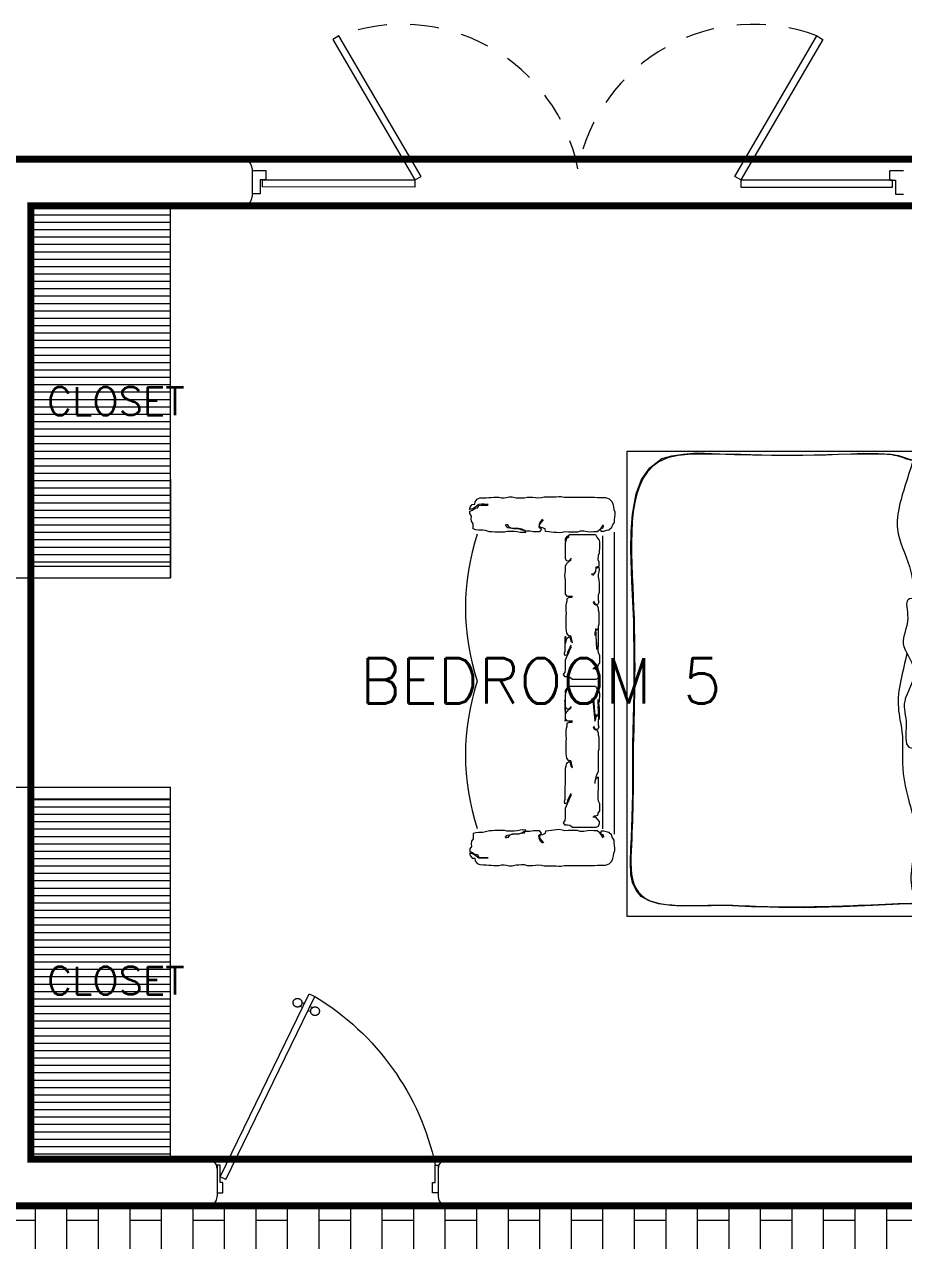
# Model space of a CAD drawing. Header units: metres. Extents: x 14 to 11050, y -346 to 476.
# Drawn here: x 136.04 to 139.82, y -200.08 to -194.85 of the extents above; entities that cross this region are included whole.
import ezdxf

# ---------------------------------------------------------------- set-up
doc = ezdxf.new("R2010")
doc.units = ezdxf.units.M
doc.linetypes.add('0', pattern=[0])
doc.linetypes.add('HIDDEN2', pattern=[0.1875, 0.125, -0.0625])
doc.layers.get('0').update_dxf_attribs({"color": 250, "linetype": '0', "lineweight": 20})
for name, color, linetype, lineweight in [('A-DOOR', 35, 'Continuous', 5), ('A-WALL', 250, 'Continuous', 20), ('baños', 140, 'Continuous', 0), ('closets', 253, 'Continuous', 0), ('MOBILIARIOS', 252, 'Continuous', 0), ('piso', 253, 'Continuous', 0), ('textos', 7, 'Continuous', 0)]:
    doc.layers.add(name, color=color, linetype=linetype, lineweight=lineweight)
doc.layers.add('hatch piso', color=253, linetype='Continuous', lineweight=0, transparency=0.7)
doc.layers.add('REVESTIMIENTO EXTERIOR', color=7, linetype='Continuous', lineweight=5, true_color=0xffdebd)
doc.styles.get("Standard").update_dxf_attribs({"font": 'arial.ttf', "height": 0.1875})

# ---------------------------------------------------------------- blocks, each defined once
blk = doc.blocks.new('puerta 1.00')
at = {"layer": 'A-DOOR'}
for p, q in [((-0.15, -0.0125), (-0.9369, -0.3949)), ((-0.1376, -0.038), (-0.9245, -0.4204)), ((-0.1376, -0.038), (-0.15, -0.0125)), ((-0.8946, -0.3743), (-0.8996, -0.3641)), ((-0.8777, -0.3661), (-0.8826, -0.3559)), ((-0.9369, -0.3949), (-0.9245, -0.4204)), ((-0.8822, -0.3998), (-0.8772, -0.4101)), ((-0.8653, -0.3916), (-0.8603, -0.4018))]:
    blk.add_line(p, q, dxfattribs=at)
for points in [[(-0.08, 0), (-0.08, -0.025), (-0.125, -0.025), (-0.125, -0.0125), (-0.2, -0.0125), (-0.2, 0), (-0.08, 0)], [(-0.08, -0.95), (-0.08, -0.925), (-0.125, -0.925), (-0.125, -0.9375), (-0.2, -0.9375), (-0.2, -0.95), (-0.08, -0.95)]]:
    blk.add_lwpolyline(points, dxfattribs=at)
blk.add_arc((0.0366, 0.1602), 1.1229, 211.1336, 257.8343, dxfattribs=at)
for points in [[(-0.8982, -0.3642), (-0.9033, -0.3642), (-0.912, -0.3591), (-0.917, -0.3504), (-0.917, -0.3403), (-0.912, -0.3316), (-0.9033, -0.3265), (-0.8932, -0.3265), (-0.8844, -0.3316), (-0.8794, -0.3403), (-0.8794, -0.3504), (-0.8844, -0.3591), (-0.8932, -0.3642), (-0.8982, -0.3642)], [(-0.8617, -0.4394), (-0.8667, -0.4394), (-0.8754, -0.4344), (-0.8805, -0.4256), (-0.8805, -0.4156), (-0.8754, -0.4068), (-0.8667, -0.4018), (-0.8566, -0.4018), (-0.8479, -0.4068), (-0.8428, -0.4156), (-0.8428, -0.4257), (-0.8479, -0.4344), (-0.8566, -0.4394), (-0.8617, -0.4394)]]:
    blk.add_open_spline(points, degree=2, dxfattribs=at)
blk = doc.blocks.new('A$Ca7b09788')
at = {"layer": 'A-DOOR'}
for p, q in [((0, 0.1006), (0.06, 0.1006)), ((0.035, 0.0606), (0.035, 0.0006)), ((0.06, 0.0606), (0.035, 0.0606)), ((0.06, 0.0606), (0.06, 0.1006)), ((2.8, 0.1), (2.74, 0.1)), ((2.74, 0.06), (2.74, 0.1)), ((2.74, 0.06), (2.765, 0.06)), ((2.765, 0.06), (2.765, 0)), ((0.035, 0.0006), (0, 0.0006)), ((2.765, 0), (2.8, 0))]:
    blk.add_line(p, q, dxfattribs=at)
for points in [[(0.3471, 0.6649), (0.7, 0.0604), (0.7261, 0.0757), (0.3732, 0.6802)], [(2.4529, 0.6649), (2.1, 0.0604), (2.0739, 0.0757), (2.4268, 0.6802)], [(0.0446, 0.0606), (0.7, 0.0604), (0.7, 0.0301), (0.0446, 0.0303)], [(2.7524, 0.06), (2.1, 0.0602), (2.1, 0.0299), (2.7524, 0.0297)]]:
    blk.add_lwpolyline(points, close=True, dxfattribs=at)
at = {"layer": 'A-DOOR', "linetype": 'HIDDEN2'}
for centre, start, end in [((0.6447, -0.0402), 11.1544, 110.647), ((2.1553, -0.0402), 69.353, 168.8456)]:
    blk.add_arc(centre, 0.7699, start, end, dxfattribs=at)
blk = doc.blocks.new('PL BASE 1N NASAS 09')
at = {"layer": 'closets', "transparency": 33554687}
h = blk.add_hatch(dxfattribs=at)
h.set_pattern_fill('LINE', color=256, scale=0.01, angle=180)
h.set_pattern_definition([(180, (-441.877485, -2857.39924), (-4e-18, -0.03175), [])])
h.paths.add_polyline_path([(-105.7315, -35.4497), (-105.7315, -36.9997), (-105.1315, -36.9997), (-105.1315, -35.4497)])
h = blk.add_hatch(dxfattribs=at)
h.set_pattern_fill('LINE', color=256, scale=0.01, angle=180)
h.set_pattern_definition([(180, (-441.88125, -2859.913363), (-4e-18, -0.03175), [])])
h.paths.add_polyline_path([(-105.7315, -37.9997), (-105.7315, -39.5497), (-105.1315, -39.5497), (-105.1315, -37.9997)])
at = {"layer": 'A-WALL'}
for p, q in [((-105.991, -35.2497), (-104.821, -35.2497)), ((-104.781, -35.2897), (-104.781, -35.4097)), ((-105.731, -35.4497), (-104.821, -35.4497)), ((-105.731, -37.0497), (-105.731, -35.4497)), ((-105.841, -37.0497), (-105.731, -37.0497)), ((-105.841, -37.9497), (-105.731, -37.9497)), ((-105.731, -39.5497), (-105.731, -37.9497)), ((-105.731, -38.4247), (-105.731, -38.4747)), ((-105.731, -39.4997), (-105.731, -39.5497)), ((-104.971, -39.5497), (-105.731, -39.5497)), ((-104.931, -39.5897), (-104.931, -39.7097)), ((-103.981, -39.5897), (-103.981, -39.7097)), ((-101.071, -39.5497), (-103.941, -39.5497)), ((-104.971, -39.7497), (-105.8815, -39.7497)), ((-100.1211, -39.7497), (-103.941, -39.7497))]:
    blk.add_line(p, q, dxfattribs=at)
for centre, start, end in [((-104.821, -35.2897), 0, 90), ((-104.821, -35.4097), 270, 0), ((-104.971, -39.5897), 0, 90), ((-103.941, -39.5897), 90, 180), ((-104.971, -39.7097), 270, 0), ((-103.941, -39.7097), 180, 270)]:
    blk.add_arc(centre, 0.04, start, end, dxfattribs=at)
at = {"layer": 'closets', "transparency": 33554687}
for p, q in [((-105.131, -37.0497), (-105.131, -35.4497)), ((-105.131, -36.6247), (-105.131, -37.0497)), ((-105.7315, -36.9997), (-105.131, -36.9997)), ((-105.7315, -37.0497), (-105.131, -37.0497)), ((-105.7315, -37.9497), (-105.131, -37.9497)), ((-105.131, -39.5497), (-105.131, -37.9497)), ((-105.7315, -37.9997), (-105.131, -37.9997))]:
    blk.add_line(p, q, dxfattribs=at)
at = {"layer": 'piso'}
for p, q in [((-101.941, -35.2497), (-104.821, -35.2497)), ((-104.971, -39.7497), (-103.941, -39.7497))]:
    blk.add_line(p, q, dxfattribs=at)
at = {"color": 1}
blk.add_blockref('A$Ca7b09788', (-104.781, -35.3991), dxfattribs=at)
at = {"layer": 'A-DOOR', "xscale": -1, "rotation": 90}
blk.add_blockref('puerta 1.00', (-104.931, -39.7747), dxfattribs=at)
at = {"layer": 'baños', "linetype": 'Continuous'}
for tag, p in [('MODELNUMBER', (-121.6562, -54.8273)), ('TRADENAME', (-121.6562, -54.8273)), ('PRODUCT', (-121.6562, -54.8274)), ('MATERIAL', (-121.6562, -54.8274))]:
    blk.add_attdef(tag, p, '', height=0.0000254, rotation=359.9999, dxfattribs=at)
at = {"layer": 'textos'}
for s, insert, char_height, width, attachment_point in [('\\pxqc;{\\Fromans|c0;\\H0.8x;CLOSET\\H1.25x; }', (-103.6641, -36.3498), 0.15, 3.405477, 9), ('{\\Fromans|c0; BEDROOM 5}', (-104.4508, -37.5905), 0.195, 3.404877, 7), ('\\pxqc;{\\Fromans|c0;\\H0.8x;CLOSET\\H1.25x; }', (-103.6641, -38.8416), 0.15, 3.405477, 9)]:
    blk.add_mtext(s, dxfattribs=dict(at, insert=insert, char_height=char_height, width=width, attachment_point=attachment_point))
blk = doc.blocks.new('A$Ca3ef8f56')
at = {"layer": 'MOBILIARIOS'}
for p, q in [((0.0032, 0.1527), (0.0032, 1.4519)), ((0.0532, 0.1694), (0.0532, 1.4284))]:
    blk.add_line(p, q, dxfattribs=at)
for points in [[(0.6249, 1.5324), (0.6212, 1.5434), (0.6126, 1.5544), (0.6016, 1.5556), (0.6004, 1.5666), (0.5906, 1.5776), (0.5796, 1.5825), (0.5637, 1.5837), (0.5527, 1.5837), (0.5417, 1.5849), (0.5307, 1.5849), (0.5197, 1.5862), (0.4977, 1.5862), (0.4867, 1.5837), (0.4757, 1.5837), (0.4647, 1.5849), (0.4537, 1.5874), (0.4402, 1.5874), (0.4231, 1.5837), (0.4121, 1.5837), (0.4011, 1.5825), (0.3889, 1.5825), (0.3766, 1.5862), (0.3534, 1.5862), (0.3412, 1.5849), (0.3302, 1.5837), (0.3143, 1.5849), (0.3033, 1.5874), (0.2519, 1.5874), (0.2409, 1.5886), (0.2299, 1.5886), (0.2177, 1.5862), (0.0868, 1.5862), (0.0746, 1.5849), (0.0391, 1.5849), (0.0245, 1.5788), (0.0122, 1.5678), (0.0086, 1.5568), (0.0061, 1.5446), (0.0037, 1.5336), (0, 1.5226), (0, 1.5116), (0.0012, 1.5006), (0.0024, 1.4884), (0.0024, 1.4774), (0.011, 1.4652), (0.0147, 1.4542), (0.0257, 1.4445), (0.0367, 1.442), (0.0477, 1.4383), (0.0587, 1.4383), (0.0611, 1.4493), (0.0501, 1.4542), (0.0477, 1.464)], [(0.4708, 1.4664), (0.4622, 1.4554), (0.4512, 1.4542), (0.4341, 1.4506), (0.4231, 1.4506), (0.4109, 1.4493), (0.3999, 1.4457), (0.3876, 1.4457), (0.3828, 1.4347), (0.395, 1.4335), (0.4072, 1.4347), (0.4194, 1.4371), (0.4317, 1.4383), (0.4635, 1.4383), (0.4745, 1.4359), (0.516, 1.4359), (0.527, 1.4371), (0.5381, 1.4371), (0.5552, 1.442), (0.5674, 1.4445), (0.5845, 1.4445), (0.5968, 1.4457), (0.6078, 1.4493), (0.609, 1.4603), (0.609, 1.4713), (0.6151, 1.4823), (0.6175, 1.4933), (0.6163, 1.5043), (0.6224, 1.5153), (0.6224, 1.5263), (0.6114, 1.53), (0.6004, 1.5385), (0.5894, 1.5397), (0.5845, 1.5507), (0.5735, 1.552), (0.5442, 1.552)], [(0.5442, 1.5544), (0.5613, 1.5556), (0.5723, 1.5556), (0.5845, 1.5544), (0.5955, 1.5458), (0.6065, 1.5373), (0.6175, 1.5348), (0.6212, 1.5348)], [(0.0501, 1.4677), (0.0563, 1.4567), (0.0636, 1.4457), (0.0758, 1.4371), (0.0905, 1.4371), (0.1064, 1.4359), (0.1174, 1.4371), (0.1333, 1.4396), (0.1492, 1.4396), (0.1602, 1.4359), (0.1981, 1.4359), (0.2152, 1.4371), (0.2262, 1.4347), (0.2385, 1.4322), (0.2507, 1.4335), (0.2617, 1.4347), (0.2727, 1.4359), (0.2837, 1.4371), (0.2972, 1.4383), (0.2996, 1.4493), (0.3106, 1.4542), (0.3216, 1.4567), (0.3241, 1.4677), (0.3143, 1.4787), (0.3069, 1.4884)], [(0.3106, 1.4909), (0.3204, 1.4799), (0.3253, 1.4689), (0.3265, 1.4579), (0.3155, 1.4481), (0.3228, 1.4371), (0.3497, 1.4371), (0.3656, 1.4396), (0.3779, 1.4396), (0.3889, 1.4408), (0.3999, 1.4481), (0.4133, 1.4518), (0.4402, 1.4518), (0.4525, 1.4554), (0.4598, 1.4664), (0.4696, 1.4689)], [(0.0946, 1.3772), (0.0844, 1.3772), (0.0759, 1.3874), (0.0673, 1.3976), (0.0673, 1.4078), (0.0708, 1.4181), (0.081, 1.4232), (0.1822, 1.4232), (0.1924, 1.4146), (0.2026, 1.4129), (0.2129, 1.4129), (0.2197, 1.4027), (0.2129, 1.3925), (0.2112, 1.3806), (0.2112, 1.3397), (0.2078, 1.3294), (0.2026, 1.3192), (0.1975, 1.309), (0.1941, 1.2988), (0.189, 1.2885), (0.1856, 1.2817)], [(0.0844, 1.234), (0.0844, 1.2238), (0.081, 1.2135), (0.0708, 1.205), (0.0708, 1.2579), (0.0725, 1.2715), (0.0725, 1.2988), (0.0708, 1.309), (0.0656, 1.3192), (0.0656, 1.3516), (0.0725, 1.3618), (0.0742, 1.372), (0.0844, 1.3737), (0.0895, 1.3737)], [(0.189, 1.2766), (0.1924, 1.2868), (0.1992, 1.2971), (0.2026, 1.3073), (0.2044, 1.3175), (0.2146, 1.3209), (0.2163, 1.3107), (0.2129, 1.3005), (0.2129, 1.2476), (0.2112, 1.2374), (0.2112, 1.1675), (0.2095, 1.1573), (0.2061, 1.1471), (0.1958, 1.1385), (0.1907, 1.1488), (0.189, 1.159), (0.1822, 1.1658)], [(0.0929, 0.9903), (0.0878, 1.0005), (0.0776, 1.0039), (0.0708, 1.0141), (0.0708, 1.0244), (0.069, 1.0346), (0.069, 1.0857), (0.0708, 1.0959), (0.0708, 1.1829), (0.0776, 1.1948), (0.081, 1.205), (0.0827, 1.2152), (0.0861, 1.2272), (0.0861, 1.2289)], [(0.1822, 1.1641), (0.1856, 1.1471), (0.189, 1.1368), (0.1992, 1.1351), (0.2061, 1.1249), (0.2078, 1.1147), (0.2095, 1.1028), (0.2095, 1.0499), (0.2078, 1.0397), (0.2095, 1.0295), (0.2095, 1.0056), (0.2078, 0.9954), (0.2044, 0.9852), (0.2044, 0.9749), (0.1941, 0.9698), (0.1839, 0.9698), (0.1822, 0.9664), (0.2026, 0.9664), (0.2112, 0.9562), (0.2112, 0.8965), (0.2129, 0.8863), (0.2146, 0.8761), (0.2129, 0.9659), (0.2112, 0.9556), (0.2112, 0.9352), (0.2061, 0.925), (0.1958, 0.9147), (0.1873, 0.9079)], [(0.0946, 0.8761), (0.0861, 0.9659), (0.081, 0.9556), (0.0793, 0.9454), (0.069, 0.9403), (0.0673, 0.9505), (0.069, 0.9607), (0.0708, 0.8727), (0.0708, 0.8829), (0.069, 0.8965), (0.0673, 0.9085), (0.0673, 0.9494), (0.0708, 0.9613), (0.0708, 0.9818), (0.069, 0.992), (0.0742, 1.0022), (0.0844, 1.0005), (0.0878, 0.9903), (0.0895, 0.9869)], [(0.2112, 0.8449), (0.2112, 0.8346), (0.2044, 0.8244), (0.1941, 0.8159), (0.0827, 0.8159), (0.0759, 0.8295), (0.0673, 0.8397), (0.0656, 0.85), (0.0656, 0.8602), (0.0673, 0.8704), (0.0673, 0.8806), (0.0708, 0.8909), (0.0725, 0.9079), (0.069, 0.9181), (0.069, 0.9386), (0.081, 0.9403), (0.0827, 0.959), (0.0895, 0.8693), (0.0998, 0.871), (0.0981, 0.8744)], [(0.1873, 0.9028), (0.1958, 0.913), (0.2061, 0.9147), (0.2112, 0.9045), (0.2112, 0.8517), (0.2095, 0.8414), (0.2061, 0.8312), (0.1958, 0.8244)], [(0.0946, 0.74), (0.0844, 0.74), (0.0759, 0.7502), (0.0673, 0.7604), (0.0673, 0.7707), (0.0708, 0.7809), (0.081, 0.786), (0.1822, 0.786), (0.1924, 0.7775), (0.2026, 0.7758), (0.2129, 0.7758), (0.2197, 0.7656), (0.2129, 0.7553), (0.2112, 0.7434), (0.2112, 0.7025), (0.2078, 0.6923), (0.2026, 0.6821), (0.1975, 0.6718), (0.1941, 0.6616), (0.189, 0.6514), (0.1856, 0.6446)], [(0.0844, 0.5968), (0.0844, 0.5866), (0.081, 0.5764), (0.0708, 0.5679), (0.0708, 0.6207), (0.0725, 0.6343), (0.0725, 0.6616), (0.0708, 0.6718), (0.0656, 0.6821), (0.0656, 0.7144), (0.0725, 0.7247), (0.0742, 0.7349), (0.0844, 0.7366), (0.0895, 0.7366)], [(0.189, 0.6394), (0.1924, 0.6497), (0.1992, 0.6599), (0.2026, 0.6701), (0.2044, 0.6803), (0.2146, 0.6838), (0.2163, 0.6735), (0.2129, 0.6633), (0.2129, 0.6105), (0.2112, 0.6002), (0.2112, 0.6304), (0.2095, 0.6201), (0.2061, 0.6099), (0.1958, 0.6014), (0.1907, 0.6116), (0.189, 0.6218), (0.1822, 0.6287)], [(0.0929, 0.4531), (0.0878, 0.4633), (0.0776, 0.4668), (0.0708, 0.477), (0.0708, 0.4872), (0.069, 0.4974), (0.069, 0.5486), (0.0708, 0.5588), (0.0708, 0.6457), (0.0776, 0.6576), (0.081, 0.5679), (0.0827, 0.5781), (0.0861, 0.59), (0.0861, 0.5917)], [(0.1822, 0.627), (0.1856, 0.6099), (0.189, 0.5997), (0.1992, 0.598), (0.2061, 0.5878), (0.2078, 0.5775), (0.2095, 0.5656), (0.2095, 0.5128), (0.2078, 0.5025), (0.2095, 0.4923), (0.2095, 0.4685), (0.2078, 0.4582), (0.2044, 0.448), (0.2044, 0.4378), (0.1941, 0.4327), (0.1839, 0.4327), (0.1822, 0.4293), (0.2026, 0.4293), (0.2112, 0.419), (0.2112, 0.3594), (0.2129, 0.3492), (0.2146, 0.3389), (0.2129, 0.3287), (0.2112, 0.3185), (0.2112, 0.298), (0.2061, 0.2878), (0.1958, 0.2776), (0.1873, 0.2708)], [(0.0946, 0.3389), (0.0861, 0.3287), (0.081, 0.3185), (0.0793, 0.3083), (0.069, 0.3031), (0.0673, 0.3134), (0.069, 0.3236), (0.0708, 0.3355), (0.0708, 0.3457), (0.069, 0.3594), (0.0673, 0.3713), (0.0673, 0.4122), (0.0708, 0.4241), (0.0708, 0.4446), (0.069, 0.4548), (0.0742, 0.465), (0.0844, 0.4633), (0.0878, 0.4531), (0.0895, 0.4497)], [(0.2112, 0.1926), (0.2112, 0.1824), (0.2044, 0.1721), (0.1941, 0.1636), (0.0827, 0.1636), (0.0759, 0.1772), (0.0673, 0.1875), (0.0656, 0.1977), (0.0656, 0.223), (0.0673, 0.2333), (0.0673, 0.2435), (0.0708, 0.2537), (0.0725, 0.2708), (0.069, 0.281), (0.069, 0.3014), (0.081, 0.3031), (0.0827, 0.3219), (0.0895, 0.3321), (0.0998, 0.3338), (0.0981, 0.3372)], [(0.1873, 0.2656), (0.1958, 0.2759), (0.2061, 0.2776), (0.2112, 0.2673), (0.2112, 0.1994), (0.2095, 0.1892), (0.2061, 0.179), (0.1958, 0.1721)], [(0.6249, 0.0562), (0.6212, 0.0452), (0.6126, 0.0342), (0.6016, 0.033), (0.6004, 0.022), (0.5906, 0.011), (0.5796, 0.0061), (0.5637, 0.0049), (0.5527, 0.0049), (0.5417, 0.0037), (0.5307, 0.0037), (0.5197, 0.0024), (0.4977, 0.0024), (0.4867, 0.0049), (0.4757, 0.0049), (0.4647, 0.0037), (0.4537, 0.0012), (0.4402, 0.0012), (0.4231, 0.0049), (0.4121, 0.0049), (0.4011, 0.0061), (0.3889, 0.0061), (0.3766, 0.0024), (0.3534, 0.0024), (0.3412, 0.0037), (0.3302, 0.0049), (0.3143, 0.0037), (0.3033, 0.0012), (0.2519, 0.0012), (0.2409, 0), (0.2299, 0), (0.2177, 0.0024), (0.0868, 0.0024), (0.0746, 0.0037), (0.0391, 0.0037), (0.0245, 0.0098), (0.0122, 0.0208), (0.0086, 0.0318), (0.0061, 0.044), (0.0037, 0.055), (0, 0.066), (0, 0.077), (0.0012, 0.088), (0.0024, 0.1002), (0.0024, 0.1112), (0.011, 0.1234), (0.0147, 0.1344), (0.0257, 0.1441), (0.0367, 0.1466), (0.0477, 0.1503), (0.0587, 0.1503), (0.0611, 0.1393), (0.0501, 0.1344), (0.0477, 0.1246)], [(0.0501, 0.1209), (0.0563, 0.1319), (0.0636, 0.1429), (0.0758, 0.1515), (0.0905, 0.1515), (0.1064, 0.1527), (0.1174, 0.1515), (0.1333, 0.149), (0.1492, 0.149), (0.1602, 0.1527), (0.1981, 0.1527), (0.2152, 0.1515), (0.2262, 0.1539), (0.2385, 0.1564), (0.2507, 0.1551), (0.2617, 0.1539), (0.2727, 0.1527), (0.2837, 0.1515), (0.2972, 0.1503), (0.2996, 0.1393), (0.3106, 0.1344), (0.3216, 0.1319), (0.3241, 0.1209), (0.3143, 0.1099), (0.3069, 0.1002)], [(0.3106, 0.0977), (0.3204, 0.1087), (0.3253, 0.1197), (0.3265, 0.1307), (0.3155, 0.1405), (0.3228, 0.1515), (0.3497, 0.1515), (0.3656, 0.149), (0.3779, 0.149), (0.3889, 0.1478), (0.3999, 0.1405), (0.4133, 0.1368), (0.4402, 0.1368), (0.4525, 0.1332), (0.4598, 0.1222), (0.4696, 0.1197)], [(0.4708, 0.1222), (0.4622, 0.1332), (0.4512, 0.1344), (0.4341, 0.138), (0.4231, 0.138), (0.4109, 0.1393), (0.3999, 0.1429), (0.3876, 0.1429), (0.3828, 0.1539), (0.395, 0.1551), (0.4072, 0.1539), (0.4194, 0.1515), (0.4317, 0.1503), (0.4635, 0.1503), (0.4745, 0.1527), (0.516, 0.1527), (0.527, 0.1515), (0.5381, 0.1515), (0.5552, 0.1466), (0.5674, 0.1441), (0.5845, 0.1441), (0.5968, 0.1429), (0.6078, 0.1393), (0.609, 0.1283), (0.609, 0.1173), (0.6151, 0.1063), (0.6175, 0.0953), (0.6163, 0.0843), (0.6224, 0.0733), (0.6224, 0.0623), (0.6114, 0.0586), (0.6004, 0.0501), (0.5894, 0.0489), (0.5845, 0.0379), (0.5735, 0.0366), (0.5442, 0.0366)], [(0.5442, 0.0342), (0.5613, 0.033), (0.5723, 0.033), (0.5845, 0.0342), (0.5955, 0.0428), (0.6065, 0.0513), (0.6175, 0.0537), (0.6212, 0.0537)]]:
    blk.add_lwpolyline(points, dxfattribs=at)
for centre in [(-0.3846, 1.1107), (-0.3846, 0.4779)]:
    blk.add_arc(centre, 1.0261, 342.0399, 17.9601, dxfattribs=at)
blk = doc.blocks.new('A$C11dadbfd')
at = {"layer": 'MOBILIARIOS'}
for p, q in [((1.7951, 3.6335), (1.9417, 3.6335)), ((1.9417, 3.4354), (1.9417, 3.6335)), ((1.9417, 0.2292), (1.9417, 0.0311)), ((1.7951, 0.0311), (1.9417, 0.0311))]:
    blk.add_line(p, q, dxfattribs=at)
for points in [[(1.3875, 2.8747), (1.3875, 2.8753), (1.3554, 2.8753), (1.3554, 3.6335), (1.5357, 3.6335, -0.127695), (1.6339, 3.659, -0.007083), (1.6396, 3.6589, -0.52849), (1.8874, 3.4354), (1.9417, 3.4354), (1.9417, 2.8753), (1.8985, 2.8753), (1.8985, 2.8747), (1.8575, 2.8747)], [(1.3875, 0.7899), (1.3875, 0.7893), (1.3554, 0.7893), (1.3554, 0.0311), (1.5357, 0.0311, 0.127695), (1.6339, 0.0056, 0.007083), (1.6396, 0.0057, 0.52849), (1.8874, 0.2292), (1.9417, 0.2292), (1.9417, 0.7893), (1.8985, 0.7893), (1.8985, 0.7899), (1.8575, 0.7899)]]:
    blk.add_lwpolyline(points, format="xyb", close=True, dxfattribs=at)
for points in [[(1.8575, 3.3604), (1.8575, 2.9503), (1.4212, 2.9503), (1.4212, 3.5585), (1.4075, 3.5585), (1.4075, 2.8947), (1.8575, 2.8947), (1.8785, 2.8947), (1.8785, 3.3592), (1.8575, 3.3592), (1.8575, 2.9503)], [(2.1, 0.6774), (2, 0.6774), (2, 2.9774), (2.1, 2.9774)], [(2, 0.8274), (0, 0.8274), (0, 2.8274), (2, 2.8274)], [(1.984, 2.7359), (1.9682, 2.4885), (1.9635, 2.4003), (1.9626, 2.1559), (1.9626, 2.1046), (1.9588, 1.9621), (1.9521, 1.8305), (1.9502, 1.7649), (1.9502, 1.6851), (1.9531, 1.629), (1.9645, 1.5406), (1.973, 1.4728), (1.9778, 1.4138), (1.9778, 1.3179), (1.9787, 1.2798), (1.9806, 1.2181), (1.9854, 1.1031), (1.9911, 1.0261), (1.9891, 0.9459), (1.9853, 0.9108), (1.9758, 0.8889), (1.9549, 0.8709), (1.9112, 0.8566), (1.8349, 0.8461), (1.7418, 0.8423), (1.6153, 0.8461), (1.5089, 0.8519), (1.4612, 0.8557), (1.4108, 0.8576), (1.3776, 0.8604), (1.3377, 0.869), (1.3026, 0.8766), (1.276, 0.8814), (1.17, 0.8795), (1.0539, 0.8747), (0.9229, 0.868), (0.7572, 0.8642), (0.652, 0.8656), (0.6118, 0.8673), (0.5341, 0.869), (0.451, 0.8732), (0.4117, 0.874), (0.3599, 0.8723), (0.3114, 0.8723), (0.2345, 0.8715), (0.1881, 0.8741), (0.1337, 0.8816), (0.0936, 0.8942), (0.0593, 0.9134), (0.0376, 0.9402), (0.0225, 0.9728), (0.0159, 1.0071), (0.0134, 1.0607), (0.015, 1.1201), (0.0175, 1.1644), (0.0201, 1.2099), (0.0217, 1.2534), (0.0226, 1.3044), (0.0234, 1.3546), (0.0242, 1.4801), (0.0234, 1.568), (0.0259, 1.6257), (0.0293, 1.7852), (0.0293, 1.9199), (0.0276, 2.0948), (0.02, 2.2676), (0.0158, 2.4048), (0.0166, 2.4826), (0.0225, 2.5565), (0.0376, 2.6436), (0.061, 2.7055), (0.0969, 2.7565), (0.1479, 2.7958), (0.1909, 2.8076), (0.241, 2.8151), (0.2996, 2.8201), (0.3982, 2.8168), (0.4882, 2.8143), (0.5734, 2.8126), (0.6662, 2.8109), (0.813, 2.8126), (0.9075, 2.8143), (0.9605, 2.8169), (1.0157, 2.8185), (1.0776, 2.8177), (1.1319, 2.8152), (1.1657, 2.8093), (1.2083, 2.7943), (1.2234, 2.7901), (1.2384, 2.7968), (1.3036, 2.806), (1.3792, 2.8152), (1.4821, 2.8169), (1.6504, 2.8177), (1.7386, 2.8169), (1.7996, 2.8135), (1.8589, 2.8077), (1.9166, 2.7993), (1.9544, 2.7876), (1.9703, 2.7792), (1.9795, 2.7675), (1.9829, 2.7482)], [(1.8575, 0.3042), (1.8575, 0.7143), (1.4212, 0.7143), (1.4212, 0.1061), (1.4075, 0.1061), (1.4075, 0.7699), (1.8575, 0.7699), (1.8785, 0.7699), (1.8785, 0.3054), (1.8575, 0.3054), (1.8575, 0.7143)]]:
    blk.add_lwpolyline(points, close=True, dxfattribs=at)
for points in [[(1.4304, 3.5585), (1.4304, 2.9503), (1.8667, 2.9503), (1.8667, 3.3604), (1.7881, 3.3604)], [(1.4304, 3.5585), (1.4829, 3.5585)], [(1.4304, 0.1061), (1.4304, 0.7143), (1.8667, 0.7143), (1.8667, 0.3042), (1.7881, 0.3042)], [(1.4304, 0.1061), (1.4829, 0.1061)]]:
    blk.add_lwpolyline(points, dxfattribs=at)
for centre, radius in [((1.6339, 3.4571), 0.1819), ((1.6369, 3.4617), 0.0427), ((1.6339, 0.2076), 0.1819), ((1.6369, 0.2029), 0.0427)]:
    blk.add_circle(centre, radius, dxfattribs=at)
blk.add_arc((1.4035, 2.5972), 0.00932, 64.4366, 168.7327, dxfattribs=at)
for points, knots in [([(0.2769, 2.8152), (0.2379, 2.8116), (-0.0145, 2.7885), (0.0417, 2.1345), (0.031, 1.754), (0.0256, 1.5592)], [0, 0, 0, 0, 0.117685, 0.761841, 1.437924, 1.437924, 1.437924, 1.437924]), ([(1.2536, 0.8837), (1.2536, 0.8837), (1.2536, 0.8837), (1.2536, 0.8837), (1.2553, 0.8836), (1.2902, 0.8837), (1.3601, 0.8633), (1.5319, 0.8551), (1.739, 0.8394), (1.9697, 0.8633), (1.9954, 0.9487), (1.9697, 1.1987), (1.9824, 1.4698), (1.9294, 1.6589), (1.9697, 2.0804), (1.9512, 2.442), (1.9846, 2.7165), (1.9697, 2.8152), (1.5773, 2.8152), (1.391, 2.8152), (1.2491, 2.7954), (1.2358, 2.7954), (1.2203, 2.7835), (1.15, 2.8152), (1.0853, 2.8152), (0.9644, 2.8152)], [2.895366, 2.895366, 2.895366, 2.895366, 2.896475, 3.053535, 3.138588, 3.190252, 3.29358, 3.393683, 3.686394, 3.848283, 3.942303, 4.166996, 4.499824, 4.847407, 5.433591, 5.797126, 6.093613, 6.186669, 6.495546, 6.666013, 6.828452, 7.059973, 7.190877, 7.299822, 7.383928, 7.383928, 7.383928, 7.383928]), ([(1.2291, 2.7899), (1.1753, 2.6231), (1.1344, 2.5006), (1.2193, 2.3428), (1.2306, 2.2415), (1.2306, 2.1954)], [0.0005696, 0.0005696, 0.0005696, 0.0005696, 0.2116189, 0.3895346, 0.5346505, 0.5346505, 0.5346505, 0.5346505]), ([(1.4075, 2.6056), (1.4464, 2.605), (1.5112, 2.604), (1.6052, 2.5604), (1.6633, 2.6386), (1.7368, 2.634), (1.8841, 2.6519), (1.8025, 2.4679), (1.897, 2.3336), (1.8864, 2.1722), (1.9035, 2.0318), (1.8555, 1.9443), (1.8965, 1.8496), (1.8291, 1.879), (1.7823, 1.8902)], [0, 0, 0, 0, 0.125513, 0.209774, 0.279098, 0.385114, 0.440556, 0.579971, 0.776155, 0.956632, 1.067828, 1.221054, 1.242986, 1.352802, 1.352802, 1.352802, 1.352802]), ([(1.3944, 2.599), (1.394, 2.544), (1.3934, 2.4576), (1.4468, 2.3258), (1.3937, 2.2542), (1.409, 2.1981), (1.4099, 2.1812)], [0, 0, 0, 0, 0.1739603, 0.2732689, 0.4204064, 0.4281347, 0.4281347, 0.4281347, 0.4281347]), ([(1.5086, 2.1643), (1.4936, 2.1652), (1.3997, 2.1973), (1.3383, 2.1521), (1.182, 2.2235), (1.2227, 2.0905), (1.1573, 1.9979), (1.271, 1.8818), (1.1717, 1.7569), (1.2106, 1.666), (1.1853, 1.5363), (1.2988, 1.5579), (1.3751, 1.646), (1.4895, 1.5871), (1.6481, 1.5665), (1.5809, 1.7533), (1.589, 1.8781), (1.5321, 2.0442), (1.6164, 2.1034), (1.6483, 2.2197), (1.5711, 2.2057), (1.5086, 2.1643)], [0.483205, 0.483205, 0.483205, 0.483205, 0.53364, 0.686105, 0.79098, 0.874215, 0.993951, 1.121456, 1.272938, 1.391058, 1.496021, 1.56567, 1.671481, 1.841411, 1.931504, 2.070402, 2.301906, 2.427526, 2.537167, 2.607901, 2.719001, 2.719001, 2.719001, 2.719001]), ([(1.553, 2.0189), (1.5739, 2.0076), (1.6095, 1.9913), (1.679, 1.987), (1.7141, 2.0349), (1.8118, 2.0993), (1.774, 1.8858), (1.7853, 1.7674), (1.789, 1.6087), (1.8046, 1.4975), (1.7861, 1.3196), (1.6731, 1.437), (1.5644, 1.4057), (1.4728, 1.4213), (1.4066, 1.4098), (1.36, 1.4401), (1.4229, 1.4926), (1.3851, 1.5575), (1.3867, 1.605), (1.3874, 1.6175)], [0.032571, 0.032571, 0.032571, 0.032571, 0.107712, 0.156224, 0.235226, 0.291111, 0.451247, 0.617718, 0.770472, 0.95788, 1.036962, 1.155398, 1.259301, 1.397905, 1.433881, 1.478271, 1.518706, 1.629903, 1.669516, 1.669516, 1.669516, 1.669516]), ([(1.2013, 1.9598), (1.1864, 1.8804), (1.147, 1.769), (1.1924, 1.5931), (1.1657, 1.4114), (1.2752, 1.1795), (1.1954, 0.98), (1.2439, 0.9003), (1.2553, 0.8837)], [0.780746, 0.780746, 0.780746, 0.780746, 1.031047, 1.138144, 1.338216, 1.638789, 1.87051, 1.932727, 1.932727, 1.932727, 1.932727]), ([(1.3994, 1.4151), (1.3997, 1.3674), (1.4003, 1.2566), (1.3963, 1.1171), (1.3571, 1.0341), (1.3748, 0.9042), (1.4479, 1.0108), (1.5283, 0.9775), (1.6662, 0.9713), (1.7601, 1.0928), (1.8987, 0.9322), (1.8818, 1.1222), (1.8895, 1.2335), (1.8882, 1.3956), (1.8501, 1.5341), (1.834, 1.6702), (1.9144, 1.8144), (1.8189, 1.8044), (1.7843, 1.8013), (1.7818, 1.8011)], [0, 0, 0, 0, 0.152599, 0.305824, 0.413498, 0.490111, 0.57095, 0.695693, 0.751084, 0.933009, 1.04478, 1.135217, 1.336369, 1.489125, 1.623798, 1.783333, 1.909904, 2.000264, 2.007333, 2.007333, 2.007333, 2.007333]), ([(0.0256, 1.5592), (0.0256, 1.4272), (0.0256, 1.2316), (0.0048, 0.935), (0.136, 0.8633), (0.4134, 0.881), (0.6395, 0.8633), (1.0646, 0.8759), (1.1613, 0.8837), (1.2537, 0.8837)], [0, 0, 0, 0, 0.418295, 0.63409, 0.877661, 1.085184, 1.239382, 1.462689, 1.680419, 1.680419, 1.680419, 1.680419])]:
    blk.add_open_spline(points, degree=3, knots=knots, dxfattribs=at)
blk.add_open_spline([(0.9644, 2.8152), (0.6575, 2.8005), (0.4702, 2.816), (0.2769, 2.8152)], degree=3, dxfattribs=at)
blk = doc.blocks.new('PL MUEBLES 1N NASAS 09')
at = {"layer": 'hatch piso'}
h = blk.add_hatch(dxfattribs=at)
h.set_pattern_fill('AR-BRSTD', color=256, scale=0.002, angle=-90)
h.set_pattern_definition([(270, (-8.74588, 232.01007), (0.1354836, -2e-17), []), (0, (-8.74588, 232.01007), (0.1354836, 0.2032), [0.1354836, -0.1354836])])
edge = h.paths.add_edge_path()
edge.add_line((62.3305, 47.2036), (63.1905, 47.2036))
edge.add_arc((63.1905, 47.2436), 0.04, 270, 360)
edge.add_line((63.2305, 47.2436), (63.2305, 48.4136))
edge.add_arc((63.189, 48.413), 0.0415, 0.8553, 101.8251)
edge.add_line((63.1805, 48.4536), (54.5805, 48.4536))
edge.add_line((54.5805, 48.4536), (54.5805, 46.9536))
edge.add_line((54.5805, 46.9536), (55.7774, 46.9536))
edge.add_arc((55.8749, 47.0236), 0.12, 180, 215.6853, ccw=False)
edge.add_line((55.7549, 47.0236), (55.7549, 47.1336))
edge.add_arc((55.8749, 47.1336), 0.12, 89.7148, 179.9994, ccw=False)
edge.add_line((55.8755, 47.2536), (55.9865, 47.2536))
edge.add_arc((55.9849, 47.1336), 0.12, 0, 89.2136, ccw=False)
edge.add_line((56.1049, 47.1336), (56.1049, 47.0236))
edge.add_arc((55.9849, 47.0236), 0.12, -35.6853, 0, ccw=False)
edge.add_line((56.0823, 46.9536), (58.9774, 46.9536))
edge.add_arc((59.0749, 47.0236), 0.12, 180, 215.6853, ccw=False)
edge.add_line((58.9549, 47.0236), (58.9549, 47.1336))
edge.add_arc((59.0749, 47.1336), 0.12, 90, 180, ccw=False)
edge.add_line((59.0749, 47.2536), (59.1849, 47.2536))
edge.add_arc((59.1857, 47.1344), 0.1191, 3.2354, 90.3875, ccw=False)
edge.add_line((59.3046, 47.1412), (59.3049, 47.0236))
edge.add_arc((59.1849, 47.0236), 0.12, 270.357, 360, ccw=False)
edge.add_line((59.1856, 46.9036), (59.0749, 46.9036))
edge.add_arc((59.0749, 47.0236), 0.12, 248.2844, 270, ccw=False)
edge.add_line((59.0305, 46.9121), (59.0305, 45.0351))
edge.add_arc((59.0755, 44.9239), 0.12, 90, 112.0243, ccw=False)
edge.add_line((59.0755, 45.0439), (59.1855, 45.0439))
edge.add_arc((59.1855, 44.9239), 0.12, -0.017, 90.017, ccw=False)
edge.add_line((59.3055, 44.9239), (59.3055, 44.8084))
edge.add_arc((59.1854, 44.8141), 0.1202, 270.0384, 357.2745, ccw=False)
edge.add_line((59.1855, 44.6939), (59.0755, 44.6939))
edge.add_arc((59.0755, 44.8139), 0.12, 247.9757, 270, ccw=False)
edge.add_line((59.0305, 44.7026), (59.0305, 41.2351))
edge.add_arc((59.0755, 41.1239), 0.12, 90, 112.0243, ccw=False)
edge.add_line((59.0755, 41.2439), (59.1855, 41.2439))
edge.add_arc((59.1855, 41.1239), 0.12, 0, 90, ccw=False)
edge.add_line((59.3055, 41.1239), (59.3055, 41.0139))
edge.add_arc((59.1855, 41.0139), 0.12, 270, 360, ccw=False)
edge.add_line((59.1855, 40.8939), (59.0755, 40.8939))
edge.add_arc((59.0755, 41.0139), 0.12, 180, 270, ccw=False)
edge.add_line((58.9555, 41.0139), (58.9555, 41.1239))
edge.add_arc((59.0755, 41.1239), 0.12, 165.6898, 180, ccw=False)
edge.add_line((58.9592, 41.1535), (56.0988, 41.1535))
edge.add_arc((55.9819, 41.1132), 0.1236, -2.1503, 19.0559, ccw=False)
edge.add_line((56.1055, 41.1085), (56.1055, 41.004))
edge.add_arc((55.9855, 41.004), 0.12, 270, 360, ccw=False)
edge.add_line((55.9855, 40.884), (55.8755, 40.884))
edge.add_arc((55.8755, 41.004), 0.12, 180, 270, ccw=False)
edge.add_line((55.7555, 41.004), (55.7555, 41.114))
edge.add_arc((55.8755, 41.114), 0.12, 160.7818, 180, ccw=False)
edge.add_line((55.7622, 41.1535), (50.4939, 41.1535))
edge.add_arc((50.3827, 41.1085), 0.12, 0, 22.0243, ccw=False)
edge.add_line((50.5027, 41.1085), (50.5027, 40.9985))
edge.add_arc((50.3827, 40.9985), 0.12, 270, 360, ccw=False)
edge.add_line((50.3827, 40.8785), (50.2727, 40.8785))
edge.add_arc((50.2727, 40.9985), 0.12, 180, 270, ccw=False)
edge.add_line((50.1527, 40.9985), (50.1527, 41.1085))
edge.add_arc((50.2727, 41.1085), 0.12, 157.9757, 180, ccw=False)
edge.add_line((50.1614, 41.1535), (46.4305, 41.1535))
edge.add_line((46.4305, 41.1535), (46.4305, 40.9535))
edge.add_line((46.4305, 40.9535), (44.3305, 40.9535))
edge.add_line((44.3305, 40.9535), (44.3305, 39.3936))
edge.add_arc((44.3705, 39.3936), 0.04, 180, 270)
edge.add_line((44.3705, 39.3536), (47.8305, 39.3536))
edge.add_line((47.8305, 39.3536), (47.8305, 38.9536))
edge.add_line((47.8305, 38.9536), (62.3305, 38.9536))
edge.add_line((62.3305, 38.9536), (62.3305, 47.2036))
at = {"layer": 'baños'}
blk.add_blockref('PL BASE 1N NASAS 09', (162.2615, 88.2033), dxfattribs=at)
at = {"layer": 'MOBILIARIOS'}
blk.add_blockref('A$C11dadbfd', (59.0928, 48.8707), dxfattribs=at)
at = {"layer": 'MOBILIARIOS', "rotation": 180}
blk.add_blockref('A$Ca3ef8f56', (59.0391, 51.5032), dxfattribs=at)

msp = doc.modelspace()

# ---------------------------------------------------------------- linework, layer by layer
at = {"layer": 'REVESTIMIENTO EXTERIOR', "const_width": 0.03}
for points in [[(143.7481, -195.4312), (126.8071, -195.4312, 0.414214), (126.7671, -195.4712), (126.7671, -195.5912, 0.414214), (126.8071, -195.6312)], [(125.9271, -207.4312), (125.8971, -207.4312), (123.9071, -207.4312, 0.414214), (123.8671, -207.4712), (123.8671, -208.9912, 0.414214), (123.9071, -209.0312), (127.2971, -209.0312, -0.414214), (127.3671, -209.1012), (127.3671, -209.4312), (129.8971, -209.4312), (141.7971, -209.4312, 0.414214), (141.8671, -209.3612), (141.8669, -201.2159, -0.428031), (141.9003, -201.181), (142.7271, -201.1812, 0.414214), (142.7671, -201.1412), (142.7671, -199.9712, 0.414214), (142.7271, -199.9312), (141.6471, -199.9312), (135.9166, -199.9312), (135.9171, -199.3312), (134.1171, -199.3312)]]:
    msp.add_lwpolyline(points, format="xyb", dxfattribs=at)
msp.add_lwpolyline([(140.7671, -195.6712, 0.414214), (140.7271, -195.6312), (136.0671, -195.6312), (136.0671, -195.6312), (136.0671, -199.7312), (136.0671, -199.7312), (140.7271, -199.7312, 0.414214), (140.7671, -199.6912)], format="xyb", close=True, dxfattribs=at)

# ---------------------------------------------------------------- block references
msp.add_blockref('PL MUEBLES 1N NASAS 09', (79.5366, -248.3847))

doc.saveas('drawing.dxf')
